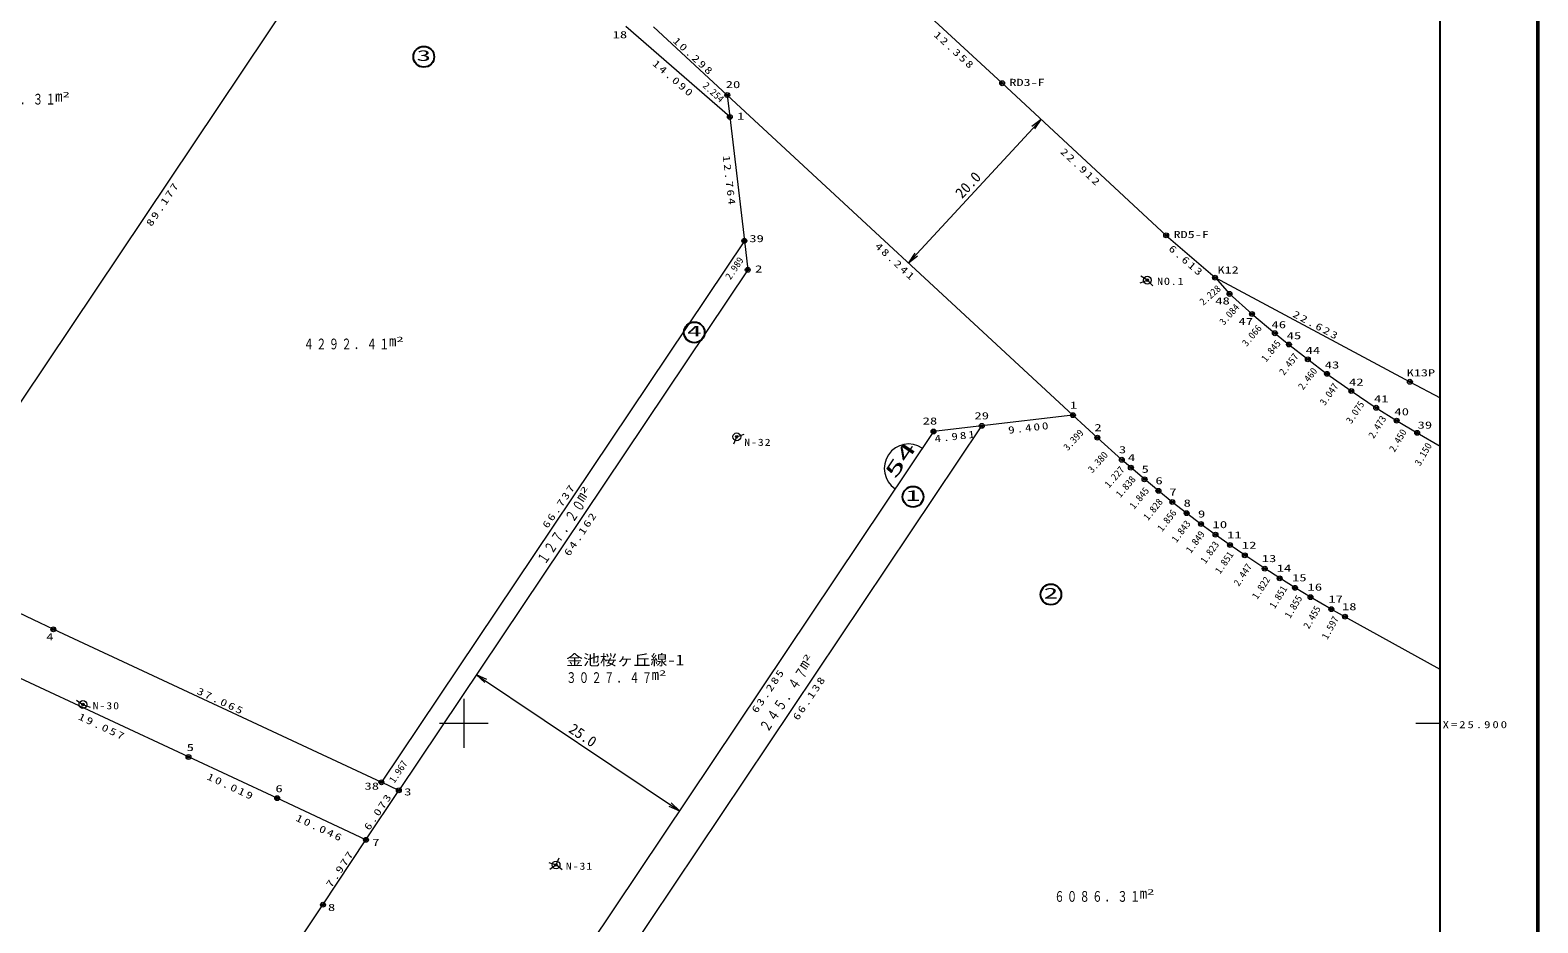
# Model space of a CAD drawing. Units: millimetres at full size, sheet at 1:500. Extents: x 56386042 to 56854500, y 25771750 to 26117216.
# Drawn here: x 56655588 to 56810000, y 25879588 to 25970961 of the extents above; entities that cross this region are included whole.
import ezdxf
from ezdxf.enums import TextEntityAlignment as Align

# ---------------------------------------------------------------- set-up
doc = ezdxf.new("R2010")
doc.units = ezdxf.units.MM
doc.header["$LTSCALE"] = 500
doc.header["$PDMODE"] = 32
doc.header["$PDSIZE"] = 250
doc.layers.add('レイヤ1', color=7, linetype='Continuous', lineweight=13)
doc.layers.add('基準点', color=7, linetype='Continuous', lineweight=13)
doc.styles.add('ＭＳ ゴシック', font='')
doc.styles.get('ＭＳ ゴシック').set_extended_font_data('MS Gothic')

# ---------------------------------------------------------------- blocks, each defined once
blk = doc.blocks.new('open_arrow')
at = {"color": 0, "linetype": 'Continuous', "lineweight": -2}
blk.add_lwpolyline([(7.5, 1.25), (0, 0), (7.5, -1.25)], dxfattribs=at)

msp = doc.modelspace()

# ---------------------------------------------------------------- linework, layer by layer
at = {"layer": 'レイヤ1', "lineweight": 50}
msp.add_line((56810000, 25790000), (56810000, 26110000), dxfattribs=at)
at = {"layer": 'レイヤ1', "lineweight": 25}
msp.add_line((56800000, 25800000), (56800000, 26100000), dxfattribs=at)
at = {"layer": 'レイヤ1'}
for p, q in [((56693238, 25990579), (56643596, 25916497)), ((56746041, 25973898), (56755134, 25965529)), ((56727241, 25962081), (56716604, 25971321)), ((56726983, 25964320), (56719425, 25971314)), ((56755134, 25965529), (56771940, 25949956)), ((56762385, 25931549), (56726983, 25964320)), ((56726983, 25964320), (56727241, 25962081)), ((56727241, 25962081), (56728732, 25949404)), ((56728732, 25949404), (56691562, 25893977)), ((56728732, 25949404), (56729081, 25946435)), ((56771940, 25949956), (56776940, 25945628)), ((56729081, 25946435), (56693345, 25893146)), ((56776940, 25945628), (56778422, 25943964)), ((56776940, 25945628), (56796897, 25934973)), ((56778422, 25943964), (56780723, 25941911)), ((56780723, 25941911), (56783071, 25939940)), ((56783071, 25939940), (56784506, 25938781)), ((56784506, 25938781), (56786444, 25937270)), ((56786444, 25937270), (56788405, 25935785)), ((56788405, 25935785), (56790895, 25934028)), ((56790895, 25934028), (56793446, 25932311)), ((56796897, 25934973), (56800000, 25933341.7)), ((56793446, 25932311), (56795539, 25930994)), ((56716232, 25875512), (56753049, 25930455)), ((56753049, 25930455), (56748101, 25929883)), ((56762385, 25931549), (56753049, 25930455)), ((56764886, 25929247), (56762385, 25931549)), ((56795539, 25930994), (56797643, 25929739)), ((56748101, 25929883), (56712870, 25877312)), ((56767399, 25926987), (56764886, 25929247)), ((56797643, 25929739), (56800000, 25928387.6)), ((56768323, 25926180), (56767399, 25926987)), ((56769722, 25924988), (56768323, 25926180)), ((56771142, 25923810), (56769722, 25924988)), ((56772564, 25922661), (56771142, 25923810)), ((56774027, 25921519), (56772564, 25922661)), ((56775498, 25920409), (56774027, 25921519)), ((56776991, 25919319), (56775498, 25920409)), ((56778476, 25918262), (56776991, 25919319)), ((56779996, 25917206), (56778476, 25918262)), ((56782030, 25915846), (56779996, 25917206)), ((56643596, 25916497), (56657966, 25909634)), ((56783559, 25914855), (56782030, 25915846)), ((56785130, 25913877), (56783559, 25914855)), ((56786721, 25912923), (56785130, 25913877)), ((56788846, 25911693), (56786721, 25912923)), ((56790245, 25910922), (56788846, 25911693)), ((56800000, 25905511.9), (56790245, 25910922)), ((56657966, 25909634), (56691562, 25893977)), ((56671798, 25896566), (56654527, 25904621)), ((56680886, 25892349), (56671798, 25896566)), ((56693345, 25893146), (56691562, 25893977)), ((56689984, 25888088), (56680886, 25892349)), ((56689984, 25888088), (56693345, 25893146)), ((56685575, 25881440), (56689984, 25888088)), ((56668682, 25856334), (56685575, 25881440))]:
    msp.add_line(p, q, dxfattribs=at)
at = {"layer": 'レイヤ1', "lineweight": 18}
for p, q in [((56700000, 25902500), (56700000, 25897500)), ((56702500, 25900000), (56697500, 25900000)), ((56800000, 25900000), (56797500, 25900000))]:
    msp.add_line(p, q, dxfattribs=at)
at = {"layer": 'レイヤ1', "lineweight": 25}
for centre in [(56695903.2, 25968236.5), (56723607.9, 25940027.2), (56746006.9, 25923199), (56760131.5, 25913198.2)]:
    msp.add_circle(centre, 1060.7, dxfattribs=at)
at = {"layer": 'レイヤ1'}
for centre in [(56726983, 25964320), (56755134, 25965529), (56727241, 25962081), (56728732, 25949404), (56771940, 25949956), (56729081, 25946435), (56776940, 25945628), (56778422, 25943964), (56780723, 25941911), (56783071, 25939940), (56784506, 25938781), (56786444, 25937270), (56788405, 25935785), (56796897, 25934973), (56790895, 25934028), (56793446, 25932311), (56753049, 25930455), (56762385, 25931549), (56795539, 25930994), (56748101, 25929883), (56764886, 25929247), (56797643, 25929739), (56767399, 25926987), (56768323, 25926180), (56769722, 25924988), (56771142, 25923810), (56772564, 25922661), (56774027, 25921519), (56775498, 25920409), (56776991, 25919319), (56778476, 25918262), (56779996, 25917206), (56782030, 25915846), (56783559, 25914855), (56785130, 25913877), (56786721, 25912923), (56788846, 25911693), (56790245, 25910922), (56657966, 25909634), (56671798, 25896566), (56691562, 25893977), (56693345, 25893146), (56680886, 25892349), (56689984, 25888088), (56685575, 25881440)]:
    msp.add_circle(centre, 250, dxfattribs=at)
at = {"layer": 'レイヤ1', "lineweight": 18}
msp.add_arc((56745568.4, 25926104), 2500, 56.17157, 236.17157, dxfattribs=at)
at = {"layer": 'レイヤ1'}
for p in [(56726983, 25964320), (56755134, 25965529), (56727241, 25962081), (56728732, 25949404), (56771940, 25949956), (56729081, 25946435), (56776940, 25945628), (56778422, 25943964), (56780723, 25941911), (56783071, 25939940), (56784506, 25938781), (56786444, 25937270), (56788405, 25935785), (56796897, 25934973), (56790895, 25934028), (56793446, 25932311), (56753049, 25930455), (56762385, 25931549), (56795539, 25930994), (56748101, 25929883), (56764886, 25929247), (56797643, 25929739), (56767399, 25926987), (56768323, 25926180), (56769722, 25924988), (56771142, 25923810), (56772564, 25922661), (56774027, 25921519), (56775498, 25920409), (56776991, 25919319), (56778476, 25918262), (56779996, 25917206), (56782030, 25915846), (56783559, 25914855), (56785130, 25913877), (56786721, 25912923), (56788846, 25911693), (56790245, 25910922), (56657966, 25909634), (56671798, 25896566), (56691562, 25893977), (56680886, 25892349), (56693345, 25893146), (56689984, 25888088), (56685575, 25881440)]:
    msp.add_point(p, dxfattribs=at)
at = {"layer": '基準点'}
for p, q in [((56759123.2, 25961832.4), (56745531.7, 25947149.8)), ((56769264.5, 25945086), (56770012, 25945371)), ((56770012, 25945371), (56769331.4, 25945791.5)), ((56770012, 25945371), (56770553.9, 25944782.5)), ((56727645.6, 25928601.7), (56727956.8, 25929338.7)), ((56727956.8, 25929338.7), (56728704.3, 25929623.7)), ((56701286.6, 25904988.4), (56722079.3, 25891054)), ((56660320.2, 25902368.2), (56660992.5, 25901934.6)), ((56660992.5, 25901934.6), (56661750.1, 25901677.8)), ((56708693.7, 25885765.7), (56709451.3, 25885508.8)), ((56709451.3, 25885508.8), (56709762.5, 25886245.8)), ((56709451.3, 25885508.8), (56708800.6, 25885043.5)), ((56710083.2, 25885018.3), (56709451.3, 25885508.8))]:
    msp.add_line(p, q, dxfattribs=at)
for centre in [(56770012, 25945371), (56727957, 25929339), (56660992, 25901935), (56709451, 25885509)]:
    msp.add_circle(centre, 400, dxfattribs=at)
for p in [(56770012, 25945371), (56727957, 25929339), (56660992, 25901935), (56709451, 25885509)]:
    msp.add_point(p, dxfattribs=at)

# ---------------------------------------------------------------- block references
at = {"layer": '基準点', "xscale": 155, "yscale": 155}
for p, rotation in [((56759123.2, 25961832.4), 227.2), ((56745531.7, 25947149.8), 47.2), ((56701286.6, 25904988.4), 326.2), ((56722079.3, 25891054), 146.2)]:
    msp.add_blockref('open_arrow', p, dxfattribs=dict(at, rotation=rotation))

# ---------------------------------------------------------------- texts
at = {"layer": 'レイヤ1', "style": 'ＭＳ ゴシック'}
for s, height, width, p in [('18', 733.1, 1.5, (56715240, 25969914.8)), ('3', 1100, 2, (56695153.2, 25967486.5)), ('RD3-F', 733.1, 1.45, (56755884.5, 25965029)), ('2', 549.9, 2, (56658905.9, 25963928)), ('20', 733.1, 1.5, (56726824, 25964808.6)), ('1', 733.1, 1.5, (56727991.5, 25961581)), ('39', 733.1, 1.5, (56729235.3, 25949041.3)), ('RD5-F', 733.1, 1.45, (56772690.5, 25949456)), ('2', 733.1, 1.5, (56729831.5, 25945935)), ('K12', 733.1, 1.45, (56777194.7, 25945833.6)), ('48', 733.1, 1.5, (56776960.3, 25942663)), ('47', 733.1, 1.5, (56779338.1, 25940556.8)), ('4', 1100, 2, (56722857.9, 25939277.2)), ('46', 733.1, 1.5, (56782718.2, 25940235.2)), ('45', 733.1, 1.5, (56784274.5, 25939107.5)), ('2', 549.9, 2, (56693090.9, 25938871.1)), ('44', 733.1, 1.5, (56786212.5, 25937596.5)), ('43', 733.1, 1.5, (56788173.5, 25936111.5)), ('42', 733.1, 1.5, (56790663.5, 25934354.5)), ('K13P', 733.1, 1.45, (56796579.8, 25935303.4)), ('41', 733.1, 1.5, (56793214.5, 25932637.5)), ('1', 733.1, 1.5, (56762077.6, 25931995.5)), ('40', 733.1, 1.5, (56795307.5, 25931320.5)), ('28', 733.1, 1.5, (56746992.9, 25930371.6)), ('29', 733.1, 1.5, (56752296.8, 25930904.1)), ('2', 733.1, 1.5, (56764578.6, 25929693.5)), ('39', 733.1, 1.5, (56797678.5, 25929951.1)), ('3', 733.1, 1.5, (56767091.6, 25927433.5)), ('4', 733.1, 1.5, (56768015.6, 25926626.5)), ('5', 733.1, 1.5, (56769414.6, 25925434.5)), ('6', 733.1, 1.5, (56770834.6, 25924256.5)), ('1', 1100, 2, (56745256.9, 25922449)), ('7', 733.1, 1.5, (56772256.6, 25923107.5)), ('8', 733.1, 1.5, (56773719.6, 25921965.5)), ('9', 733.1, 1.5, (56775190.6, 25920855.5)), ('10', 733.1, 1.5, (56776683.6, 25919765.5)), ('11', 733.1, 1.5, (56778168.6, 25918708.5)), ('12', 733.1, 1.5, (56779688.6, 25917652.5)), ('13', 733.1, 1.5, (56781722.6, 25916292.5)), ('14', 733.1, 1.5, (56783251.6, 25915301.5)), ('15', 733.1, 1.5, (56784822.6, 25914323.5)), ('2', 1100, 2, (56759381.5, 25912448.2)), ('16', 733.1, 1.5, (56786413.6, 25913369.5)), ('17', 733.1, 1.5, (56788538.6, 25912139.5)), ('18', 733.1, 1.5, (56789937.6, 25911368.5)), ('4', 733.1, 1.5, (56657232.7, 25908272.1)), ('金池桜ヶ丘線-1', 1100, 1.15, (56710487.7, 25905620.2)), ('2', 549.9, 2, (56719987.7, 25904720.2)), ('5', 733.1, 1.5, (56671619.2, 25896953.1)), ('6', 733.1, 1.5, (56680707.2, 25892736.1)), ('38', 733.1, 1.5, (56689825.7, 25892995)), ('3', 733.1, 1.5, (56693891.9, 25892408.5)), ('7', 733.1, 1.5, (56690615.9, 25887232.1)), ('2', 549.9, 2, (56769978.8, 25882321.3)), ('8', 733.1, 1.5, (56686088.2, 25880584.1))]:
    msp.add_text(s, height=height, dxfattribs=dict(at, width=width)).set_placement(p, align=Align.BOTTOM_LEFT)
for p in [(56658155.9, 25963328), (56692340.9, 25938271.1), (56719237.7, 25904120.2), (56769228.8, 25881721.3)]:
    msp.add_text('m', height=1100, dxfattribs=at).set_placement(p, align=Align.BOTTOM_LEFT)
for s, height, rotation, p in [('2.254', 733.1, 317.22, (56724264.9, 25965027.2)), ('2.989', 733.1, 56.154, (56727500.7, 25945233)), ('2.228', 733.1, 41.689, (56775889.1, 25942578.4)), ('3.084', 733.1, 48.26, (56777999.3, 25940544.1)), ('3.066', 733.1, 49.989, (56780348.2, 25938375.9)), ('1.845', 733.1, 51.073, (56782338.1, 25936801.5)), ('2.457', 733.1, 52.058, (56784179.8, 25935437.2)), ('2.460', 733.1, 52.865, (56786131.4, 25933946.5)), ('3.047', 733.1, 54.792, (56788361.4, 25932343.1)), ('3.075', 733.1, 56.057, (56791075.2, 25930484.2)), ('2.473', 733.1, 57.82, (56793381.4, 25928983.4)), ('3.399', 733.1, 47.373, (56762022.2, 25927705.1)), ('2.450', 733.1, 59.185, (56795520.2, 25927595.6)), ('3.380', 733.1, 48.034, (56764531.4, 25925429.9)), ('3.150', 733.1, 60.172, (56798137.3, 25926183.4)), ('1.227', 733.1, 48.867, (56766252.5, 25923903.8)), ('1.838', 733.1, 49.568, (56767416.2, 25922910.5)), ('m', 1100, 56.154, (56712521.3, 25922413.3)), ('1.845', 733.1, 50.322, (56768827.9, 25921732.2)), ('1.828', 733.1, 51.061, (56770251, 25920575.3)), ('1.856', 733.1, 52.025, (56771696.1, 25919438.5)), ('1.843', 733.1, 52.962, (56773165.5, 25918321)), ('1.849', 733.1, 53.868, (56774649.6, 25917229.2)), ('1.823', 733.1, 54.557, (56776140.2, 25916162)), ('1.851', 733.1, 55.211, (56777644.1, 25915111.5)), ('2.447', 733.1, 56.232, (56779562.4, 25913857.2)), ('1.822', 733.1, 57.051, (56781456.8, 25912522.2)), ('1.851', 733.1, 58.096, (56783242.1, 25911573.6)), ('1.855', 733.1, 59.052, (56784824.6, 25910577.8)), ('2.455', 733.1, 59.937, (56786741.9, 25909494.1)), ('1.597', 733.1, 61.14, (56788640.7, 25908427.4)), ('m', 1100, 56.172, (56735320.2, 25905242.5)), ('1.967', 733.1, 56.154, (56693073.3, 25893707.3))]:
    msp.add_text(s, height=height, rotation=rotation, dxfattribs=at).set_placement(p, align=Align.BOTTOM_LEFT)
at = {"layer": 'レイヤ1', "style": 'ＭＳ ゴシック', "width": 2}
for s, height, rotation, p in [('54', 1466, 56.172, (56744562.8, 25924675.6)), ('2', 549.9, 56.154, (56712440.7, 25923370.4)), ('2', 549.9, 56.172, (56735239.3, 25906199.6))]:
    msp.add_text(s, height=height, rotation=rotation, dxfattribs=at).set_placement(p, align=Align.BOTTOM_LEFT)
at = {"layer": 'レイヤ1', "attachment_point": 7, "style": 'ＭＳ ゴシック'}
for s, insert, char_height, rotation in [('\\T1.3;\\W1.35;12.358', (56748063.5, 25970392), 733.1, 317.374), ('\\T1.3;\\W1.35;10.298', (56721345, 25969781), 733.1, 317.22), ('\\T1.3;\\W1.35;14.090', (56719248.2, 25967434.6), 733.1, 319.02), ('\\T1.3;\\W1.35;22.912', (56761019.2, 25958426.8), 733.1, 317.181), ('\\T1.3;\\W1.35;12.764', (56726508.8, 25958085.9), 733.1, 276.708), ('\\T1.3;\\W1.35;89.177', (56668022.2, 25950793.2), 733.1, 56.174), ('\\T1.3;\\W1.35;48.241', (56742034.2, 25948752.2), 733.1, 317.21), ('\\T1.29;\\W1.35;6.613', (56772113.1, 25948487.2), 733.1, 319.121), ('\\T1.3;\\W1.35;22.623', (56784807.3, 25941654.4), 733.1, 331.902), ('\\T1.29;\\W1.35;9.400', (56755796.5, 25929636.7), 733.1, 6.683), ('\\T1.29;\\W1.35;4.981', (56748253.9, 25928759.9), 733.1, 6.594), ('\\T1.3;\\W1.35;66.737', (56708604.4, 25919894.9), 733.1, 56.154), ('\\T1.23;\\W0.7;１２７．２０', (56708344.1, 25916184.3), 1100, 56.154), ('\\T1.3;\\W1.35;64.162', (56710817.2, 25917045.8), 733.1, 56.154), ('\\T1.3;\\W1.35;63.285', (56730030.3, 25900981.7), 733.1, 56.172), ('\\T1.23;\\W0.7;２４５．４７', (56731144.9, 25899012.2), 1100, 56.172), ('\\T1.3;\\W1.35;66.138', (56734245.7, 25900238.7), 733.1, 56.174), ('\\T1.3;\\W1.35;37.065', (56672582.5, 25903042.8), 733.1, 335.013), ('\\T1.3;\\W1.35;19.057', (56660433.9, 25900432.4), 733.1, 334.996), ('\\T1.3;\\W1.35;10.019', (56673611, 25894292.2), 733.1, 335.108), ('\\T1.29;\\W1.35;6.073', (56690335.7, 25888978.6), 733.1, 56.396), ('\\T1.3;\\W1.35;10.046', (56682708.4, 25890060.9), 733.1, 334.904), ('\\T1.29;\\W1.35;7.977', (56686452.1, 25883124.4), 733.1, 56.447)]:
    msp.add_mtext(s, dxfattribs=dict(at, insert=insert, char_height=char_height, rotation=rotation))
for s, insert, char_height in [('\\T1.23;\\W0.7;３１０８．３１', (56649405.9, 25963328), 1100), ('\\T1.23;\\W0.7;４２９２．４１', (56683590.9, 25938271.1), 1100), ('\\T1.23;\\W0.7;３０２７．４７', (56710487.7, 25904120.2), 1100), ('\\T1.31;\\W1.3;X=25.900', (56800250, 25899500), 733.1), ('\\T1.23;\\W0.7;６０８６．３１', (56760478.8, 25881721.3), 1100)]:
    msp.add_mtext(s, dxfattribs=dict(at, insert=insert, char_height=char_height))
at = {"layer": '基準点', "style": 'ＭＳ ゴシック'}
for s, rotation, p in [('20.0', 47.21, (56751271.8, 25953424.3)), ('25.0', 326.172, (56710464.7, 25898897.8))]:
    msp.add_text(s, height=1100, rotation=rotation, dxfattribs=at).set_placement(p, align=Align.BOTTOM_LEFT)
at = {"layer": '基準点', "char_height": 733.1, "attachment_point": 7, "style": 'ＭＳ ゴシック'}
for s, insert in [('\\T1.17;\\W1.2;NO.1', (56771012.5, 25944871)), ('\\T1.17;\\W1.2;N-32', (56728719.7, 25928397.3)), ('\\T1.17;\\W1.2;N-30', (56661992.5, 25901435)), ('\\T1.17;\\W1.2;N-31', (56710451.5, 25885009))]:
    msp.add_mtext(s, dxfattribs=dict(at, insert=insert))

doc.saveas('drawing.dxf')
